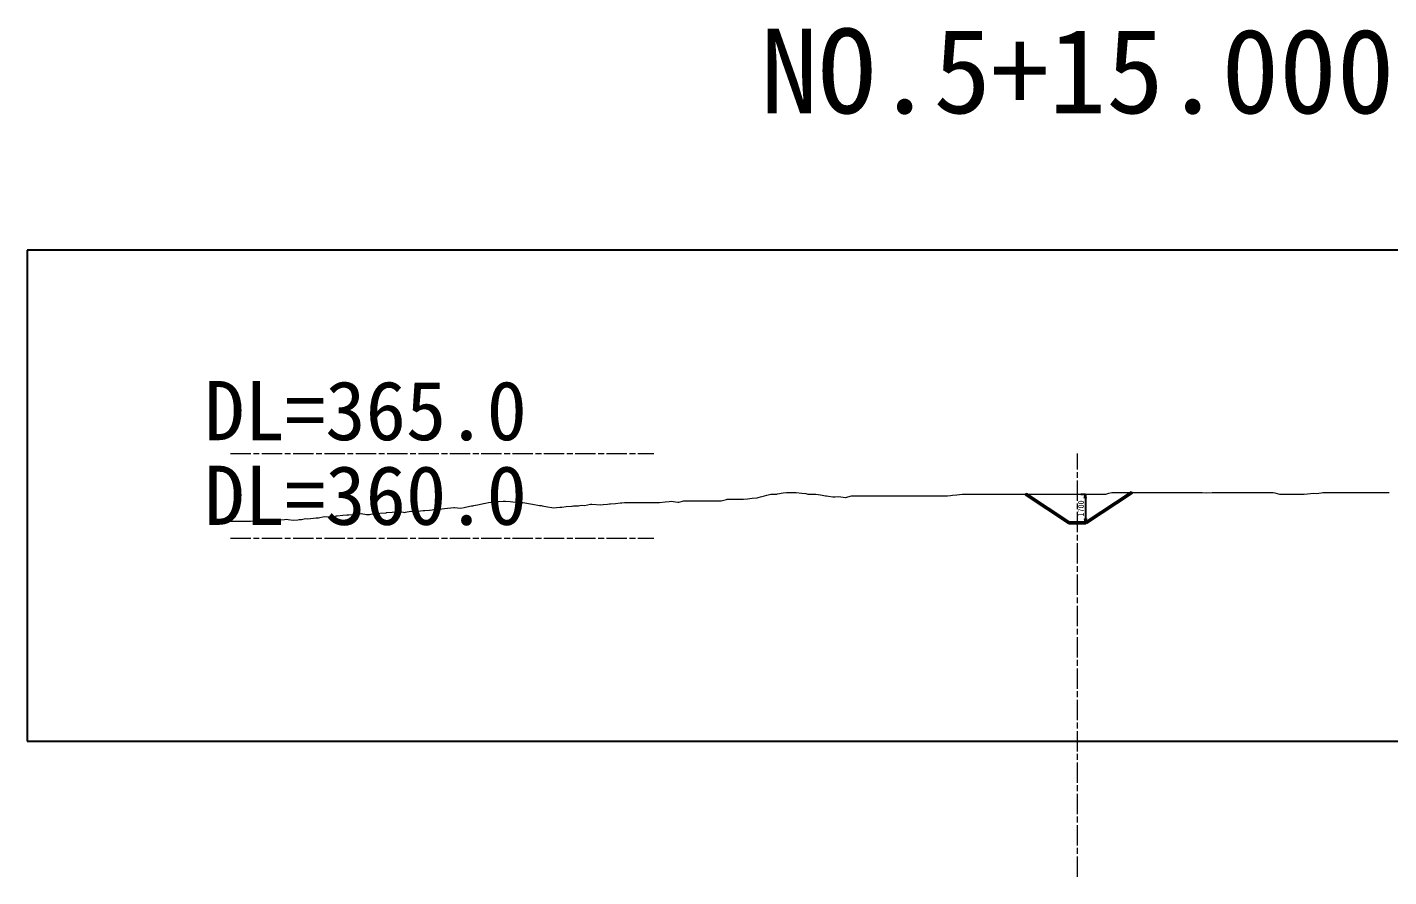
# Model space of a CAD drawing. Header units: millimetres. Extents: x 468560 to 900835, y -713847 to -431684.
# Drawn here: x 776335 to 856711, y -655847 to -605684 of the extents above; entities that cross this region are included whole.
import ezdxf

# ---------------------------------------------------------------- set-up
doc = ezdxf.new("R2010")
doc.units = ezdxf.units.MM
doc.header["$LTSCALE"] = 100
doc.linetypes.add('SXF_一点短鎖線', pattern=[9.25, 6, -1.5, 0.25, -1.5])
doc.linetypes.add('SXF_一点鎖線', pattern=[18.5, 12, -1.5, 3.5, -1.5])
for name, color, linetype, lineweight in [('D-BGD', 7, 'Continuous', 13), ('D-BMK', 2, 'SXF_一点短鎖線', 13), ('D-BMK-HTXT', 7, 'Continuous', 13), ('D-STR', 1, 'Continuous', 50), ('D-STR-WORK', 7, 'Continuous', 13)]:
    doc.layers.add(name, color=color, linetype=linetype, lineweight=lineweight)
doc.layers.add('横断ビュー', color=7, linetype='Continuous')
doc.styles.add('MS ゴシック', font='MS Gothic.ttf')
doc.styles.get("Standard").update_dxf_attribs({"font": 'txt', "bigfont": 'extfont2.shx'})

# ---------------------------------------------------------------- blocks, each defined once
blk = doc.blocks.new('AeccTickTriangle')
at = {"color": 0, "linetype": 'ByBlock', "lineweight": -2}
blk.add_lwpolyline([(3.05311331771918e-16, 0.6666666666666667), (-0.5773502691896256, -0.333333333333333), (0.5773502691896257, -0.3333333333333335)], close=True, dxfattribs=at)
at = {"color": 0, "linetype": 'ByBlock', "lineweight": -2, "const_width": 0.0625}
blk.add_lwpolyline([(-0.03125, 0, 1), (0.03125, 0, 1)], format="xyb", close=True, dxfattribs=at)
blk = doc.blocks.new('_Open')
at = {"color": 0, "linetype": 'ByBlock', "lineweight": -2}
for p, q in [((-1, 0.1666666666666667), (0, 0)), ((-1, -0.1666666666666667), (0, 0)), ((0, 0), (-1, 0))]:
    blk.add_line(p, q, dxfattribs=at)

msp = doc.modelspace()

# ---------------------------------------------------------------- linework, layer by layer
for p, q in [((838535.108547403, -633246.9212090007), (838800.0116220606, -633246.9212090007)), ((838800.0116220606, -633496.9212090007), (838800.0116220606, -634696.9212090003)), ((838785.1085473974, -634946.9212090003), (838800.0116220606, -634946.9212090003))]:
    msp.add_line(p, q)
at = {"layer": 'D-BGD', "color": 7, "linetype": 'Continuous', "lineweight": 13}
for p, q in [((819617.4284819169, -633413.0579388146), (819859.6297704754, -633346.9212090005)), ((819859.6297704754, -633346.9212090005), (819998.8502985416, -633308.9049354126)), ((819998.8502985416, -633308.9049354126), (820225.8427496133, -633246.9212090005)), ((820225.8427496133, -633246.9212090005), (820575.5673780171, -633246.9212090005)), ((820575.5673780171, -633246.9212090005), (820592.0557287587, -633246.9212090005)), ((820592.0557287587, -633246.9212090005), (820620.7404338745, -633239.0884158541)), ((820620.7404338745, -633239.0884158541), (820958.2687078966, -633180.5626176749)), ((820958.2687078966, -633180.5626176749), (821152.2844574777, -633146.9212090005)), ((821152.2844574777, -633146.9212090005), (821324.4816870345, -633146.9212090005)), ((821324.4816870345, -633146.9212090005), (821624.052385862, -633146.9212090005)), ((821624.052385862, -633146.9212090005), (821690.6946661873, -633153.5634382893)), ((821690.6946661873, -633153.5634382893), (821729.0015369384, -633157.3814801876)), ((821729.0015369384, -633157.3814801876), (822056.9076453252, -633190.0638486003)), ((822056.9076453252, -633190.0638486003), (822305.718616399, -633214.8628127282)), ((822305.718616399, -633214.8628127282), (822423.1206244705, -633246.9212090005)), ((822423.1206244705, -633246.9212090005), (822627.3643378569, -633246.9212090005)), ((822627.3643378569, -633246.9212090005), (822789.3336036084, -633246.9212090005)), ((822789.3336036084, -633246.9212090005), (822882.435695867, -633246.9212090005)), ((822882.435695867, -633246.9212090005), (823155.5465827538, -633294.2773384755)), ((823155.5465827538, -633294.2773384755), (823459.1527753202, -633346.9212090005)), ((823459.1527753202, -633346.9212090005), (823521.7595618991, -633357.776928172)), ((823521.7595618991, -633357.776928172), (823630.6762898369, -633376.6625710358)), ((824633.9882418318, -633443.2103240048), (824986.6114784656, -633346.9212090005)), ((824986.6114784656, -633346.9212090005), (825189.3040137095, -633346.9212090005)), ((825189.3040137095, -633346.9212090005), (825352.8244576184, -633346.9212090005)), ((825352.8244576184, -633346.9212090005), (825637.3001938192, -633346.9212090005)), ((825637.3001938192, -633346.9212090005), (825719.0374367563, -633346.9212090005)), ((825719.0374367563, -633346.9212090005), (825766.0210931702, -633346.9212090005)), ((825766.0210931702, -633346.9212090005), (826085.2504159017, -633346.9212090005)), ((826085.2504159017, -633346.9212090005), (826342.7381726382, -633346.9212090005)), ((826342.7381726382, -633346.9212090005), (826451.4633950396, -633346.9212090005)), ((826451.4633950396, -633346.9212090005), (826640.6121457918, -633346.9212090005)), ((826640.6121457918, -633346.9212090005), (826919.4552521063, -633346.9212090005)), ((826919.4552521063, -633346.9212090005), (827183.8893533228, -633346.9212090005)), ((827183.8893533228, -633346.9212090005), (827496.1723315744, -633346.9212090005)), ((827496.1723315744, -633346.9212090005), (827550.1023324681, -633346.9212090005)), ((827550.1023324681, -633346.9212090005), (827643.9240977643, -633346.9212090005)), ((827643.9240977643, -633346.9212090005), (827916.3153116135, -633346.9212090005)), ((827916.3153116135, -633346.9212090005), (828072.8894110275, -633346.9212090005)), ((828072.8894110275, -633346.9212090005), (828282.5282907514, -633346.9212090005)), ((828282.5282907514, -633346.9212090005), (828647.2360497443, -633346.9212090005)), ((828647.2360497443, -633346.9212090005), (828648.7412699042, -633346.9212090005)), ((828648.7412699042, -633346.9212090005), (828649.6064904956, -633346.9212090005)), ((828649.6064904956, -633346.9212090005), (829014.9542490421, -633346.9212090005)), ((829014.9542490421, -633346.9212090005), (829226.3235699562, -633346.9212090005)), ((829226.3235699562, -633346.9212090005), (829381.16722818, -633346.9212090005)), ((829381.16722818, -633346.9212090005), (829650.5480017168, -633346.9212090005)), ((829650.5480017168, -633346.9212090005), (829747.3802073253, -633346.9212090005)), ((829747.3802073253, -633346.9212090005), (829803.0406494318, -633346.9212090005)), ((829803.0406494318, -633346.9212090005), (830113.5931864632, -633346.9212090005)), ((830113.5931864632, -633346.9212090005), (830379.7577288924, -633346.9212090005)), ((830379.7577288924, -633346.9212090005), (830479.8061656086, -633346.9212090005)), ((830479.8061656086, -633346.9212090005), (830653.8599536819, -633346.9212090005)), ((830653.8599536819, -633346.9212090005), (830846.0191447465, -633327.7687220131)), ((830846.0191447465, -633327.7687220131), (830956.4748083604, -633316.7596172695)), ((830956.4748083604, -633316.7596172695), (831212.2321238918, -633291.2683117022)), ((831212.2321238918, -633291.2683117022), (831533.1918878211, -633259.2782847439)), ((831533.1918878211, -633259.2782847439), (831578.4451030297, -633254.7679013987)), ((831578.4451030297, -633254.7679013987), (831657.1719056545, -633246.9212090005)), ((831657.1719056545, -633246.9212090005), (831944.6580821751, -633246.9212090005)), ((831944.6580821751, -633246.9212090005), (832109.9089672891, -633246.9212090005)), ((832109.9089672891, -633246.9212090005), (832310.8710613204, -633246.9212090005)), ((832310.8710613204, -633246.9212090005), (832660.4838576345, -633246.9212090005)), ((832660.4838576345, -633246.9212090005), (832677.0840404583, -633246.9212090005)), ((832677.0840404583, -633246.9212090005), (832686.6260467423, -633246.9212090005)), ((832686.6260467423, -633246.9212090005), (833043.2970196037, -633246.9212090005)), ((833043.2970196037, -633246.9212090005), (833263.3431262104, -633246.9212090005)), ((833263.3431262104, -633246.9212090005), (833409.509998749, -633246.9212090005)), ((833409.509998749, -633246.9212090005), (833663.795809607, -633246.9212090005)), ((833663.795809607, -633246.9212090005), (833775.7229778869, -633246.9212090005)), ((833775.7229778869, -633246.9212090005), (833840.0602056785, -633246.9212090005)), ((833840.0602056785, -633246.9212090005), (834141.9359570323, -633246.9212090005)), ((834141.9359570323, -633246.9212090005), (834416.7772851465, -633246.9212090005)), ((834416.7772851465, -633246.9212090005), (834508.1489361702, -633246.9212090005)), ((834508.1489361702, -633246.9212090005), (834667.1077615721, -633246.9212090005)), ((834667.1077615721, -633246.9212090005), (834874.361915308, -633246.9212090005)), ((834874.361915308, -633246.9212090005), (834993.4943646146, -633246.9212090005)), ((834993.4943646146, -633246.9212090005), (835434.7390691666, -633246.9212090005)), ((835434.7390691666, -633246.9212090005), (835570.2114440827, -633246.9212090005)), ((835570.2114440827, -633246.9212090005), (835606.7878735913, -633246.9212090005)), ((835606.7878735913, -633246.9212090005), (835670.4197135447, -633246.9212090005)), ((835670.4197135447, -633246.9212090005), (835973.0008527441, -633246.9212090005)), ((835973.0008527441, -633246.9212090005), (836146.9285235433, -633246.9212090005)), ((836146.9285235433, -633246.9212090005), (836339.213831882, -633246.9212090005)), ((836339.213831882, -633246.9212090005), (836673.7316655247, -633246.9212090005)), ((836673.7316655247, -633246.9212090005), (836705.4268110273, -633246.9212090005)), ((836705.4268110273, -633246.9212090005), (836723.6456030039, -633246.9212090005)), ((836723.6456030039, -633246.9212090005), (837071.6397901652, -633246.9212090005)), ((837071.6397901652, -633246.9212090005), (837300.362682472, -633246.9212090005)), ((837300.362682472, -633246.9212090005), (837437.8527693031, -633246.9212090005)), ((837437.8527693031, -633246.9212090005), (837677.0436174897, -633246.9212090005)), ((837677.0436174897, -633246.9212090005), (837804.0657484485, -633246.9212090005)), ((837804.0657484485, -633246.9212090005), (837877.07976194, -633246.9212090005)), ((837877.07976194, -633246.9212090005), (838170.2787275864, -633246.9212090005)), ((838170.2787275864, -633246.9212090005), (838335.1085473998, -633246.9212090005)), ((838335.1085473998, -633246.9212090005), (838453.7968414081, -633246.9212090005)), ((838453.7968414081, -633246.9212090005), (838536.4917067392, -633246.9212090005)), ((838536.4917067392, -633246.9212090005), (838680.3555694548, -633246.9212090005)), ((838680.3555694548, -633246.9212090005), (838902.7046858771, -633246.9212090005)), ((838902.7046858771, -633246.9212090005), (839030.5139208687, -633246.9212090005)), ((839030.5139208687, -633246.9212090005), (839268.917665015, -633246.9212090005)), ((839268.917665015, -633246.9212090005), (839607.2310003294, -633246.9212090005)), ((839607.2310003294, -633246.9212090005), (839635.1306441678, -633246.9212090005)), ((839635.1306441678, -633246.9212090005), (839683.6675214423, -633246.9212090005)), ((839683.6675214423, -633246.9212090005), (840001.3436233057, -633246.9212090005)), ((840001.3436233057, -633246.9212090005), (840183.94807979, -633197.0582967331)), ((840183.94807979, -633197.0582967331), (840367.556602451, -633146.9212090005)), ((840367.556602451, -633146.9212090005), (840686.9794734297, -633146.9212090005)), ((840686.9794734297, -633146.9212090005), (840733.7695815889, -633146.9212090005)), ((840733.7695815889, -633146.9212090005), (840760.6651592506, -633146.9212090005)), ((840760.6651592506, -633146.9212090005), (841099.9825607343, -633146.9212090005)), ((841099.9825607343, -633146.9212090005), (841337.3822387187, -633146.9212090005)), ((841337.3822387187, -633146.9212090005), (841466.1955398796, -633146.9212090005)), ((841466.1955398796, -633146.9212090005), (841690.2914254246, -633146.9212090005)), ((841690.2914254246, -633146.9212090005), (841832.4085190175, -633146.9212090005)), ((841832.4085190175, -633146.9212090005), (841914.0993181719, -633146.9212090005)), ((841914.0993181719, -633146.9212090005), (842198.6214981703, -633146.9212090005)), ((842198.6214981703, -633146.9212090005), (842490.8163976399, -633146.9212090005)), ((842490.8163976399, -633146.9212090005), (842564.8344773082, -633146.9212090005)), ((842564.8344773082, -633146.9212090005), (842693.6033774121, -633146.9212090005)), ((842693.6033774121, -633146.9212090005), (842931.0474564461, -633146.9212090005)), ((842931.0474564461, -633146.9212090005), (843067.5334771005, -633146.9212090005)), ((843067.5334771005, -633146.9212090005), (843297.2604355989, -633146.9212090005)), ((843297.2604355989, -633146.9212090005), (843644.2505565612, -633146.9212090005)), ((843644.2505565612, -633146.9212090005), (843696.915329407, -633146.9212090005)), ((843696.915329407, -633146.9212090005), (844220.9676360218, -633146.9212090005)), ((844220.9676360218, -633146.9212090005), (844395.89937302, -633146.9212090005)), ((844395.89937302, -633146.9212090005), (844700.2272813944, -633146.9212090005)), ((844700.2272813944, -633146.9212090005), (844762.1123521728, -633153.0892876987)), ((844762.1123521728, -633153.0892876987), (844797.6847154899, -633146.9212090005)), ((844797.6847154899, -633146.9212090005), (845128.3253313107, -633146.9212090005)), ((845128.3253313107, -633146.9212090005), (845374.4017949505, -633146.9212090005)), ((845374.4017949505, -633146.9212090005), (845494.5383104486, -633146.9212090005)), ((845494.5383104486, -633146.9212090005), (845703.5392333819, -633146.9212090005)), ((845703.5392333819, -633146.9212090005), (845951.1188744111, -633171.5974465837)), ((845951.1188744111, -633171.5974465837), (846285.8238057224, -633146.9212090005)), ((846285.8238057224, -633146.9212090005), (846527.8359538717, -633146.9212090005)), ((846527.8359538717, -633146.9212090005), (846706.8511853619, -633146.9212090005)), ((846706.8511853619, -633146.9212090005), (846959.3902270226, -633146.9212090005)), ((846959.3902270226, -633146.9212090005), (847104.5530333398, -633146.9212090005)), ((847104.5530333398, -633146.9212090005), (847325.6032061605, -633146.9212090005)), ((847325.6032061605, -633146.9212090005), (847681.2701128004, -633146.9212090005)), ((847681.2701128004, -633146.9212090005), (847691.8161853133, -633146.9212090005)), ((847691.8161853133, -633146.9212090005), (847710.1631373493, -633146.9212090005)), ((847710.1631373493, -633146.9212090005), (848058.0291644512, -633146.9212090005)), ((848058.0291644512, -633146.9212090005), (848257.987192261, -633146.9212090005)), ((848257.987192261, -633146.9212090005), (848424.2421435965, -633146.9212090005)), ((848424.2421435965, -633146.9212090005), (848713.4750893293, -633146.9212090005)), ((848713.4750893293, -633146.9212090005), (848790.4551227419, -633146.9212090005)), ((848790.4551227419, -633146.9212090005), (848834.7042717217, -633146.9212090005)), ((848834.7042717217, -633146.9212090005), (849156.6681018798, -633146.9212090005)), ((849156.6681018798, -633146.9212090005), (849411.4213511897, -633146.9212090005)), ((849411.4213511897, -633146.9212090005), (849522.8810810251, -633146.9212090005)), ((849522.8810810251, -633146.9212090005), (849716.7870413167, -633146.9212090005)), ((849716.7870413167, -633146.9212090005), (849889.0940601705, -633164.095032007)), ((849889.0940601705, -633164.095032007), (849988.1384306429, -633173.9667743151)), ((849988.1384306429, -633173.9667743151), (850255.3070393158, -633246.9212090005)), ((850255.3070393158, -633246.9212090005), (850564.855510111, -633246.9212090005)), ((850564.855510111, -633246.9212090005), (850621.5200184537, -633246.9212090005)), ((850621.5200184537, -633246.9212090005), (850720.0989932893, -633246.9212090005)), ((850720.0989932893, -633246.9212090005), (850987.7329975916, -633246.9212090005)), ((850987.7329975916, -633246.9212090005), (851141.5725895716, -633246.9212090005)), ((851141.5725895716, -633246.9212090005), (851353.945976737, -633246.9212090005)), ((851353.945976737, -633246.9212090005), (851718.2896690397, -633246.9212090005)), ((851718.2896690397, -633246.9212090005), (851723.4109452767, -633246.0332040419)), ((851723.4109452767, -633246.0332040419), (852295.0067485003, -633203.8921044548)), ((852295.0067485003, -633203.8921044548), (852452.5849141655, -633219.5979041685)), ((852452.5849141655, -633219.5979041685), (852726.7228972567, -633172.0636810889)), ((852726.7228972567, -633172.0636810889), (852818.7978933109, -633156.098314472)), ((852818.7978933109, -633156.098314472), (852871.7238279684, -633146.9212090005)), ((852871.7238279684, -633146.9212090005), (853185.0108724562, -633146.9212090005)), ((853185.0108724562, -633146.9212090005), (853448.440907429, -633146.9212090005)), ((853448.440907429, -633146.9212090005), (853551.2238515941, -633146.9212090005)), ((853551.2238515941, -633146.9212090005), (853730.0348492516, -633146.9212090005)), ((853730.0348492516, -633146.9212090005), (853917.4368307395, -633146.9212090005)), ((853917.4368307395, -633146.9212090005), (854025.157986897, -633146.9212090005)), ((854025.157986897, -633146.9212090005), (854283.6498098774, -633146.9212090005)), ((854283.6498098774, -633146.9212090005), (854601.8750663502, -633146.9212090005)), ((854601.8750663502, -633146.9212090005), (854649.8627890302, -633146.9212090005)), ((854649.8627890302, -633146.9212090005), (854733.3468012391, -633146.9212090005)), ((854733.3468012391, -633146.9212090005), (855016.0757681681, -633146.9212090005)), ((855016.0757681681, -633146.9212090005), (855178.5921458183, -633146.9212090005)), ((855178.5921458183, -633146.9212090005), (855382.288747306, -633146.9212090005)), ((855382.288747306, -633146.9212090005), (855736.6587532265, -633146.9212090005)), ((855736.6587532265, -633146.9212090005), (855748.5017264588, -633146.9212090005)), ((855748.5017264588, -633146.9212090005), (855755.3092252789, -633146.9212090005)), ((855755.3092252789, -633146.9212090005), (856114.7147055967, -633146.9212090005)), ((856114.7147055967, -633146.9212090005), (856332.026304747, -633146.9212090005)), ((856332.026304747, -633146.9212090005), (856480.927684742, -633146.9212090005)), ((856480.927684742, -633146.9212090005), (856739.970705199, -633146.9212090005)), ((800084.1288967533, -634193.8031878849), (800390.4695968209, -634163.2702415218)), ((800390.4695968209, -634163.2702415218), (800450.3418758987, -634167.6843461473)), ((800450.3418758987, -634167.6843461473), (800554.5013942076, -634146.9212090005)), ((800554.5013942076, -634146.9212090005), (800816.554855044, -634120.802367263)), ((800816.554855044, -634120.802367263), (800967.1866762815, -634105.7889089962)), ((800967.1866762815, -634105.7889089962), (801525.0992672397, -634050.181817912)), ((801525.0992672397, -634050.181817912), (801543.9037557496, -634049.6939439182)), ((801543.9037557496, -634049.6939439182), (801548.9808133198, -634048.6818842967)), ((801548.9808133198, -634048.6818842967), (801557.8133461801, -634049.3330658604)), ((801557.8133461801, -634049.3330658604), (801915.1937924726, -634075.6810636823)), ((801915.1937924726, -634075.6810636823), (802120.6208352102, -634034.7312788521)), ((802120.6208352102, -634034.7312788521), (802281.4067716105, -634002.6802430679)), ((802281.4067716105, -634002.6802430679), (802561.1252981601, -633946.9212090005)), ((802561.1252981601, -633946.9212090005), (802647.6197507558, -633938.3003157307)), ((802647.6197507558, -633938.3003157307), (802697.3379146708, -633919.7686137934)), ((802697.3379146708, -633919.7686137934), (803013.8327298937, -633856.6786018317)), ((803013.8327298937, -633856.6786018317), (803274.0549941314, -633804.8059487273)), ((803274.0549941314, -633804.8059487273), (803380.0457090391, -633783.6777812173)), ((803380.0457090391, -633783.6777812173), (803564.437250155, -633746.9212090005)), ((803564.437250155, -633746.9212090005), (803746.2586881844, -633728.799084798)), ((803746.2586881844, -633728.799084798), (803850.7720735921, -633718.3822463234)), ((803850.7720735921, -633718.3822463234), (804112.4716673223, -633692.298674487)), ((804112.4716673223, -633692.298674487), (804427.4891530527, -633660.9009137978)), ((804427.4891530527, -633660.9009137978), (804478.6846464751, -633664.6753193741)), ((804478.6846464751, -633664.6753193741), (804567.7492021425, -633671.2416347419)), ((804567.7492021425, -633671.2416347419), (804844.897625613, -633691.6744987522)), ((804844.897625613, -633691.6744987522), (805004.2062325208, -633703.4195812647)), ((805004.2062325208, -633703.4195812647), (805211.1106047509, -633718.6736781453)), ((805211.1106047509, -633718.6736781453), (805571.0611541299, -633745.2111577098)), ((805571.0611541299, -633745.2111577098), (805580.9233119739, -633745.9382487317)), ((805580.9233119739, -633745.9382487317), (805594.256043422, -633749.2330412497)), ((805594.256043422, -633749.2330412497), (806157.640391442, -633846.9212090005)), ((806157.640391442, -633846.9212090005), (806574.3731061099, -633919.1806806703)), ((806574.3731061099, -633919.1806806703), (806675.9625213249, -633926.6703956728)), ((806675.9625213249, -633926.6703956728), (806734.3574709026, -633946.9212090005)), ((806734.3574709026, -633946.9212090005), (807042.1755004628, -634000.2953920295)), ((807042.1755004628, -634000.2953920295), (807311.0745503707, -634046.9212089931)), ((807311.0745503707, -634046.9212089931), (807408.3884796156, -634063.794981726)), ((807408.3884796156, -634063.794981726), (807577.6850580974, -634046.9212089931)), ((807577.6850580974, -634046.9212089931), (807774.6014587535, -634027.294571415)), ((807774.6014587535, -634027.294571415), (807887.7916298313, -634016.0129185994)), ((807887.7916298313, -634016.0129185994), (808140.8144378988, -633990.7941611116)), ((808140.8144378988, -633990.7941611116), (808464.5087092994, -633958.5315860664)), ((808464.5087092994, -633958.5315860664), (808507.0274170442, -633954.2937508007)), ((808507.0274170442, -633954.2937508007), (808580.9970100923, -633946.9212090005)), ((808580.9970100923, -633946.9212090005), (808873.240396182, -633946.9212090005)), ((808873.240396182, -633946.9212090005), (809041.2257887525, -633901.0502535333)), ((809041.2257887525, -633901.0502535333), (809239.4533753274, -633915.6646513646)), ((809239.4533753274, -633915.6646513646), (809584.3089620722, -633846.9212090005)), ((809584.3089620722, -633846.9212090005), (809605.6663544727, -633844.7925198753)), ((809605.6663544727, -633844.7925198753), (809617.9428682206, -633843.5689210002)), ((809617.9428682206, -633843.5689210002), (809663.4128196044, -633846.9212090005)), ((809663.4128196044, -633846.9212090005), (810194.6599476812, -633886.0875884746)), ((810194.6599476812, -633886.0875884746), (810338.092312756, -633871.7916992609)), ((810338.092312756, -633871.7916992609), (810587.6209140671, -633846.9212090005)), ((810587.6209140671, -633846.9212090005), (810704.3052919013, -633835.29128895)), ((810704.3052919013, -633835.29128895), (810771.3770271419, -633828.6062559341)), ((810771.3770271419, -633828.6062559341), (811070.5182710467, -633798.7908786465)), ((811070.5182710467, -633798.7908786465), (811348.0941066025, -633771.1249234085)), ((811348.0941066025, -633771.1249234085), (811436.7312501846, -633762.2904683356)), ((811436.7312501846, -633762.2904683356), (811590.9328660471, -633746.9212090005)), ((811590.9328660471, -633746.9212090005), (811802.9442293299, -633746.9212090005)), ((811802.9442293299, -633746.9212090005), (811924.8111860631, -633746.9212090005)), ((811924.8111860631, -633746.9212090005), (812169.1572084753, -633746.9212090005)), ((812169.1572084753, -633746.9212090005), (812501.5282655237, -633746.9212090005)), ((812501.5282655237, -633746.9212090005), (812535.3701876206, -633752.7892374103)), ((812535.3701876206, -633752.7892374103), (812594.244818042, -633746.9212090005)), ((812594.244818042, -633746.9212090005), (812901.5831667585, -633746.9212090005)), ((812901.5831667585, -633746.9212090005), (813078.2453449918, -633746.9212090005)), ((813078.2453449918, -633746.9212090005), (813267.7961459039, -633746.9212090005)), ((813267.7961459039, -633746.9212090005), (813597.5567700295, -633746.9212090005)), ((813597.5567700295, -633746.9212090005), (813634.0091250492, -633743.288006485)), ((813634.0091250492, -633743.288006485), (813654.962424445, -633741.1995932688)), ((813654.962424445, -633741.1995932688), (814000.2221041871, -633706.7875961815)), ((814000.2221041871, -633706.7875961815), (814231.679503913, -633683.7182607432)), ((814231.679503913, -633683.7182607432), (814366.4350833325, -633670.2871858706)), ((814366.4350833325, -633670.2871858706), (814600.868722002, -633710.9368643691)), ((814600.868722002, -633710.9368643691), (814732.6480624704, -633733.7867755671)), ((814732.6480624704, -633733.7867755671), (814808.3965833737, -633726.2369282027)), ((814808.3965833737, -633726.2369282027), (815098.8610416157, -633646.9212090005)), ((815098.8610416157, -633646.9212090005), (815385.1136628417, -633646.9212090005)), ((815385.1136628417, -633646.9212090005), (815465.0740207611, -633646.9212090005)), ((815465.0740207611, -633646.9212090005), (815604.1806739746, -633646.9212090005)), ((815604.1806739746, -633646.9212090005), (815831.286999899, -633646.9212090005)), ((815831.286999899, -633646.9212090005), (815961.8307423024, -633646.9212090005)), ((815961.8307423024, -633646.9212090005), (816197.4999790443, -633646.9212090005)), ((816197.4999790443, -633646.9212090005), (816538.547821763, -633646.9212090005)), ((816538.547821763, -633646.9212090005), (816563.7129581822, -633646.9212090005)), ((816563.7129581822, -633646.9212090005), (816607.4926259695, -633646.9212090005)), ((816607.4926259695, -633646.9212090005), (816929.9259373276, -633646.9212090005)), ((816929.9259373276, -633646.9212090005), (817115.264901231, -633646.9212090005)), ((817115.264901231, -633646.9212090005), (817296.1389164729, -633646.9212090005)), ((817296.1389164729, -633646.9212090005), (817610.8045779495, -633560.9969847356)), ((817610.8045779495, -633560.9969847356), (817662.3518956108, -633546.9212089931)), ((817662.3518956108, -633546.9212089931), (817691.9819806917, -633546.9212089931)), ((817691.9819806917, -633546.9212089931), (818028.5648747636, -633546.9212089931)), ((818028.5648747636, -633546.9212089931), (818268.6990601523, -633546.9212089931)), ((818268.6990601523, -633546.9212089931), (818614.1165299444, -633546.9212089931)), ((818614.1165299444, -633546.9212089931), (818845.4161396129, -633523.8676004712)), ((818845.4161396129, -633523.8676004712), (819127.2038121847, -633495.7818518658)), ((819127.2038121847, -633495.7818518658), (819422.133219081, -633466.3862679456)), ((819422.133219081, -633466.3862679456), (819493.4167913301, -633446.9212090005)), ((819493.4167913301, -633446.9212090005), (819617.4284819169, -633413.0579388146)), ((823630.6762898369, -633376.6625710358), (823887.972541037, -633421.2765178685)), ((823887.972541037, -633421.2765178685), (824035.8698547883, -633406.5356076737)), ((824035.8698547883, -633406.5356076737), (824254.1855201898, -633384.7761075576)), ((824254.1855201898, -633384.7761075576), (824612.5869342489, -633446.9212090005)), ((824612.5869342489, -633446.9212090005), (824620.3984993277, -633446.9212090005)), ((824620.3984993277, -633446.9212090005), (824633.9882418318, -633443.2103240048)), ((788335.1085473998, -634846.9212090005), (788365.3135641841, -634846.9212090005)), ((788365.3135641841, -634846.9212090005), (788514.757970388, -634846.9212090005)), ((788514.757970388, -634846.9212090005), (788731.526543322, -634846.9212090005)), ((788731.526543322, -634846.9212090005), (788856.1280075638, -634846.9212090005)), ((788856.1280075638, -634846.9212090005), (789097.7395224674, -634846.9212090005)), ((789097.7395224674, -634846.9212090005), (789432.8450870244, -634846.9212090005)), ((789432.8450870244, -634846.9212090005), (789463.9525016127, -634846.9212090005)), ((789463.9525016127, -634846.9212090005), (789518.069922368, -634846.9212090005)), ((789518.069922368, -634846.9212090005), (789830.1654807506, -634815.8146765088)), ((789830.1654807506, -634815.8146765088), (790009.562166485, -634797.9342271243)), ((790009.562166485, -634797.9342271243), (790196.378459896, -634779.3142661978)), ((790196.378459896, -634779.3142661978), (790521.3818743629, -634835.6683132728)), ((790521.3818743629, -634835.6683132728), (790562.5914390413, -634842.8138558869)), ((790562.5914390413, -634842.8138558869), (790586.2792459531, -634840.4528945838)), ((790586.2792459531, -634840.4528945838), (790928.8044181792, -634806.3134455835)), ((790928.8044181792, -634806.3134455835), (791162.9963254137, -634782.9715620507)), ((791162.9963254137, -634782.9715620507), (791295.0173973246, -634769.8130352725)), ((791295.0173973246, -634769.8130352725), (791524.6938263504, -634746.9212090005)), ((791524.6938263504, -634746.9212090005), (791661.2303764699, -634733.312624969)), ((791661.2303764699, -634733.312624969), (791739.7134048743, -634746.9212090005)), ((791739.7134048743, -634746.9212090005), (792027.4433556153, -634796.8122146581)), ((792027.4433556153, -634796.8122146581), (792316.4304843349, -634768.0088969846)), ((792316.4304843349, -634768.0088969846), (792393.6563347531, -634746.9212090005)), ((792393.6563347531, -634746.9212090005), (792528.0057783378, -634746.9212090005)), ((792528.0057783378, -634746.9212090005), (792759.869313906, -634700.7015790795)), ((792759.869313906, -634700.7015790795), (792893.1475637956, -634710.527564459)), ((792893.1475637956, -634710.527564459), (793386.7857148079, -634661.3267002557)), ((793386.7857148079, -634661.3267002557), (793469.8646432636, -634653.0462319185)), ((793469.8646432636, -634653.0462319185), (793492.2952721817, -634650.8105734219)), ((793492.2952721817, -634650.8105734219), (793531.3177303104, -634646.9212090005)), ((793531.3177303104, -634646.9212090005), (793858.5082513271, -634581.6991172363)), ((793858.5082513271, -634581.6991172363), (794046.5817227243, -634595.5648993929)), ((794046.5817227243, -634595.5648993929), (794224.721230465, -634577.8097528075)), ((794224.721230465, -634577.8097528075), (794534.6296822978, -634546.9212089931)), ((794534.6296822978, -634546.9212089931), (794590.9342096178, -634535.6974760001)), ((794590.9342096178, -634535.6974760001), (794623.2988021923, -634538.0835668524)), ((794623.2988021923, -634538.0835668524), (794957.1471887557, -634504.8089321931)), ((794957.1471887557, -634504.8089321931), (795200.0158816455, -634480.6022343268)), ((795200.0158816455, -634480.6022343268), (795323.3601678936, -634468.3085218896)), ((795323.3601678936, -634468.3085218896), (795537.9416342927, -634446.9212090005)), ((795537.9416342927, -634446.9212090005), (795689.5731470464, -634431.8081115787)), ((795689.5731470464, -634431.8081115787), (795776.7329611136, -634423.1209017863)), ((795776.7329611136, -634423.1209017863), (796055.7861261843, -634395.3077012678)), ((796055.7861261843, -634395.3077012678), (796353.4500405742, -634446.9212090005)), ((796353.4500405742, -634446.9212090005), (796421.9991053296, -634446.9212090005)), ((796421.9991053296, -634446.9212090005), (796541.2535862802, -634446.9212090005)), ((796541.2535862802, -634446.9212090005), (796788.2120844675, -634397.6925523062)), ((796788.2120844675, -634397.6925523062), (796930.1671200348, -634408.1582367276)), ((796930.1671200348, -634408.1582367276), (797154.4250636129, -634385.8064703424)), ((797154.4250636129, -634385.8064703424), (797506.8841994954, -634350.6769041945)), ((797506.8841994954, -634350.6769041945), (797520.6380427582, -634349.306060039)), ((797520.6380427582, -634349.306060039), (797544.565538275, -634346.9212090005)), ((797544.565538275, -634346.9212090005), (797886.8510218961, -634312.805649728)), ((797886.8510218961, -634312.805649728), (798083.601278956, -634293.1955716615)), ((798083.601278956, -634293.1955716615), (798253.0640010489, -634276.3052394246)), ((798253.0640010489, -634276.3052394246), (798547.8774902625, -634327.424496979)), ((798547.8774902625, -634327.424496979), (798619.2769801868, -634332.6884492268)), ((798619.2769801868, -634332.6884492268), (798660.3183584167, -634324.5072692563)), ((798660.3183584167, -634324.5072692563), (798985.4899593247, -634259.6876286124)), ((798985.4899593247, -634259.6876286124), (799237.0354378922, -634278.2329065953)), ((799237.0354378922, -634278.2329065953), (799351.70293847, -634266.8040084993)), ((799351.70293847, -634266.8040084993), (799551.1894422127, -634246.9212090005)), ((799551.1894422127, -634246.9212090005), (799717.915917608, -634213.6859873761)), ((799717.915917608, -634213.6859873761), (799813.7525173528, -634220.7515740623)), ((799813.7525173528, -634220.7515740623), (800084.1288967533, -634193.8031878849))]:
    msp.add_line(p, q, dxfattribs=at)
at = {"layer": 'D-BMK', "color": 2, "linetype": 'SXF_一点鎖線', "lineweight": 13, "true_color": 0xffff00}
for p, q in [((788335.1085474025, -630846.9212089973), (813335.1085474025, -630846.9212089973)), ((838335.1085474025, -655846.9212089973), (838335.1085474025, -630846.9212089973)), ((788335.1085474025, -635846.9212089973), (813335.1085474025, -635846.9212089973))]:
    msp.add_line(p, q, dxfattribs=at)
at = {"layer": 'D-STR', "color": 1, "linetype": 'Continuous', "lineweight": 50, "true_color": 0xff0000}
for p, q in [((837835.108547397, -634946.921209), (835285.108547397, -633246.921209)), ((837835.108547397, -634946.921209), (835285.108547397, -633246.921209)), ((838835.108547397, -634946.921209), (841535.108547397, -633146.921209)), ((838835.108547397, -634946.921209), (841535.108547397, -633146.921209)), ((838335.108547397, -634946.921209), (837835.108547397, -634946.921209)), ((838335.108547397, -634946.921209), (837835.108547397, -634946.921209)), ((838335.108547397, -634946.921209), (838835.108547397, -634946.921209)), ((838335.108547397, -634946.921209), (838835.108547397, -634946.921209))]:
    msp.add_line(p, q, dxfattribs=at)
at = {"layer": 'D-STR', "color": 30, "linetype": 'Continuous', "lineweight": 50}
for p, q in [((837835.108547397, -634946.921209), (835285.108547397, -633246.921209)), ((838835.108547397, -634946.921209), (841535.108547397, -633146.921209)), ((838335.108547397, -634946.921209), (837835.108547397, -634946.921209)), ((838335.108547397, -634946.921209), (838835.108547397, -634946.921209))]:
    msp.add_line(p, q, dxfattribs=at)
at = {"layer": 'D-STR-WORK', "color": 30, "linetype": 'Continuous', "lineweight": 13}
for points in [[(837810.108547397, -634971.921209), (837810.108547397, -634921.9212089926), (837860.108547397, -634921.9212089926), (837860.108547397, -634971.921209), (837810.108547397, -634971.921209)], [(838810.108547397, -634971.921209), (838810.108547397, -634921.9212089926), (838860.108547397, -634921.9212089926), (838860.108547397, -634971.921209), (838810.108547397, -634971.921209)]]:
    msp.add_lwpolyline(points, dxfattribs=at)
for centre in [(835285.108547397, -633246.921209), (841535.108547397, -633146.921209)]:
    msp.add_circle(centre, 25, dxfattribs=at)
at = {"layer": 'D-STR-WORK', "color": 7, "linetype": 'Continuous', "lineweight": 13}
for centre in [(835285.108547397, -633246.921209), (835285.108547397, -633246.921209), (835285.108547397, -633246.921209), (835285.108547397, -633246.921209), (841535.108547397, -633146.921209), (841535.108547397, -633146.921209), (841535.108547397, -633146.921209), (841535.108547397, -633146.921209), (837835.108547397, -634946.921209), (837835.108547397, -634946.921209), (837835.108547397, -634946.921209), (837835.108547397, -634946.921209), (837835.108547397, -634946.921209), (838335.108547397, -634946.921209), (838335.108547397, -634946.921209), (838335.108547397, -634946.921209), (838335.108547397, -634946.921209), (838835.108547397, -634946.921209), (838835.108547397, -634946.921209), (838835.108547397, -634946.921209), (838835.108547397, -634946.921209), (838835.108547397, -634946.921209)]:
    msp.add_circle(centre, 20, dxfattribs=at)
at = {"layer": '横断ビュー', "color": 3, "linetype": 'Continuous', "lineweight": -3}
for p, q in [((900335.1085474025, -618846.9212089973), (776335.1085474025, -618846.9212089973)), ((776335.1085474025, -618846.9212089973), (776335.1085474025, -647846.9212089973)), ((776335.1085474025, -647846.9212089973), (900335.1085474025, -647846.9212089973))]:
    msp.add_line(p, q, dxfattribs=at)

# ---------------------------------------------------------------- block references
at = {"xscale": 250, "yscale": 250, "zscale": 250}
for p, rotation in [((838800.0116220606, -633246.9212090007), 90), ((838800.0116220606, -634946.9212090003), 270)]:
    msp.add_blockref('_Open', p, dxfattribs=dict(at, rotation=rotation))
at = {"layer": 'D-STR-WORK', "color": 6, "linetype": 'Continuous', "lineweight": 13, "xscale": 99.99999999999997, "yscale": 99.99999999999997, "zscale": 99.99999999999997}
for p in [(837835.108547397, -634946.921209), (837835.108547397, -634946.921209), (838335.108547397, -634946.921209)]:
    msp.add_blockref('AeccTickTriangle', p, dxfattribs=at)

# ---------------------------------------------------------------- texts
at = {"insert": (838545.0116220602, -634096.9212090006), "char_height": 350, "attachment_point": 5, "rotation": 90, "style": 'MS ゴシック'}
msp.add_mtext('\\A1;1700', dxfattribs=at)
at = {"layer": 'D-BMK-HTXT', "color": 7, "linetype": 'Continuous', "lineweight": 13}
for s, insert, char_height, attachment_point in [('{\\fMS Gothic|b0|i0|c128|p49;NO.5+15.000}', (838335.1085474025, -610846.9212089973), 5000, 8), ('{\\fMS Gothic|b0|i0|c128|p49;DL=365.0}', (805835.1085474025, -628346.9212089973), 3500, 6), ('{\\fMS Gothic|b0|i0|c128|p49;DL=360.0}', (805835.1085474025, -633346.9212089973), 3500, 6)]:
    msp.add_mtext(s, dxfattribs=dict(at, insert=insert, char_height=char_height, attachment_point=attachment_point))

doc.saveas('drawing.dxf')
